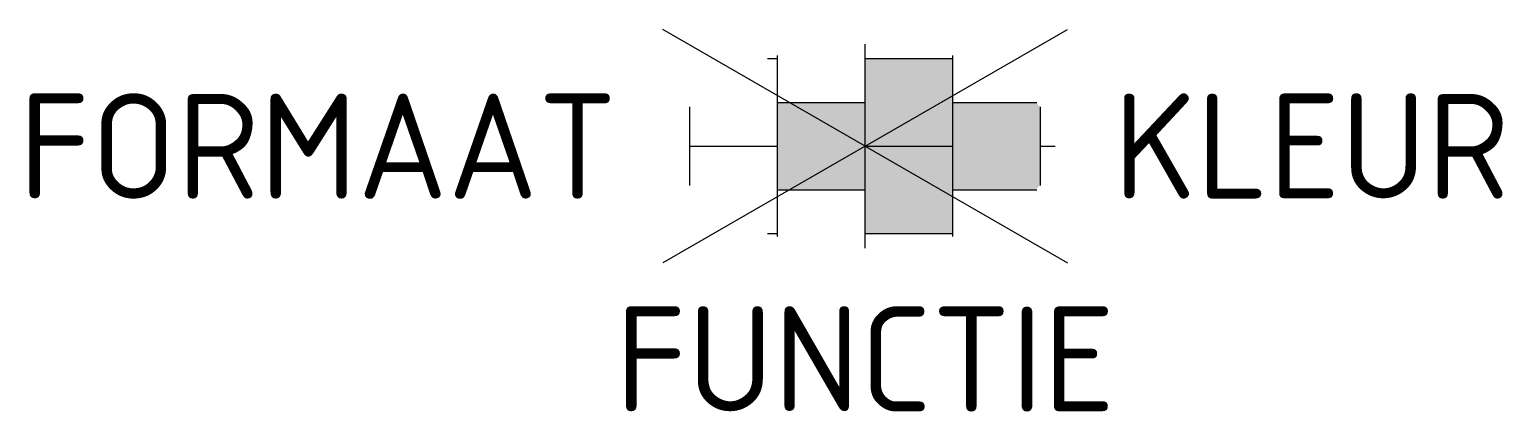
# Model space of a CAD drawing. Extents: x -14.3 to 10.9, y -4.5 to 2.
import ezdxf
from ezdxf.enums import TextEntityAlignment as Align

# ---------------------------------------------------------------- set-up
doc = ezdxf.new("R2010")
doc.units = 0
doc.styles.add('NLCS-ISO', font='NLCS-ISO.ttf')

msp = doc.modelspace()

# ---------------------------------------------------------------- hatches: boundary and pattern name
h = msp.add_hatch(color=254)
h.dxf.hatch_style = 1
h.paths.add_polyline_path([(0, 0.75), (-1.5, 0.75), (-1.5, -0.75), (0, -0.75)])
h.paths.add_polyline_path([(1.5, 1.5), (0, 1.5), (0, 0), (1.5, 0)])
h.paths.add_polyline_path([(1.5, 0), (0, 0), (0, -0.75), (0, -1.5), (1.5, -1.5)])
h.paths.add_polyline_path([(3, 0.665), (2.922, 0.75), (1.5, 0.75), (1.5, 0), (1.5, -0.75), (2.922, -0.75), (3, -0.665)])

# ---------------------------------------------------------------- linework, layer by layer
for p, q in [((0, 0), (-3.464, 2)), ((0, 0), (3.464, 2)), ((-1.5, -1.552), (-1.5, 1.552)), ((0, -1.75), (0, 1.75)), ((1.5, -1.552), (1.5, 1.552)), ((-1.674, 1.5), (-1.5, 1.5)), ((0, 1.5), (1.5, 1.5)), ((-3, -0.673), (-3, 0.673)), ((-1.5, 0.75), (0, 0.75)), ((1.5, 0.75), (2.936, 0.75)), ((3, -0.673), (3, 0.673)), ((0, 0), (-3.464, -2)), ((-3, 0), (-1.5, 0)), ((0, 0), (1.5, 0)), ((0, 0), (3.464, -2)), ((3, 0), (3.25, 0)), ((-1.5, -0.75), (0, -0.75)), ((1.5, -0.75), (2.936, -0.75)), ((-1.674, -1.5), (-1.5, -1.5)), ((0, -1.5), (1.5, -1.5))]:
    msp.add_line(p, q)

# ---------------------------------------------------------------- texts
at = {"style": 'NLCS-ISO'}
msp.add_attdef('FORMAAT', text='30x30', height=1.8, dxfattribs=at).set_placement((-4.25, 0), align=Align.MIDDLE_RIGHT)
msp.add_attdef('KLEUR', text='G', height=1.8, dxfattribs=at).set_placement((4.25, 0), align=Align.MIDDLE_LEFT)
at = {"style": 'NLCS-ISO', "flags": 1}
msp.add_attdef('FUNCTIE', text='', height=1.8, dxfattribs=at).set_placement((0, -2.75), align=Align.TOP_CENTER)

doc.saveas('drawing.dxf')
